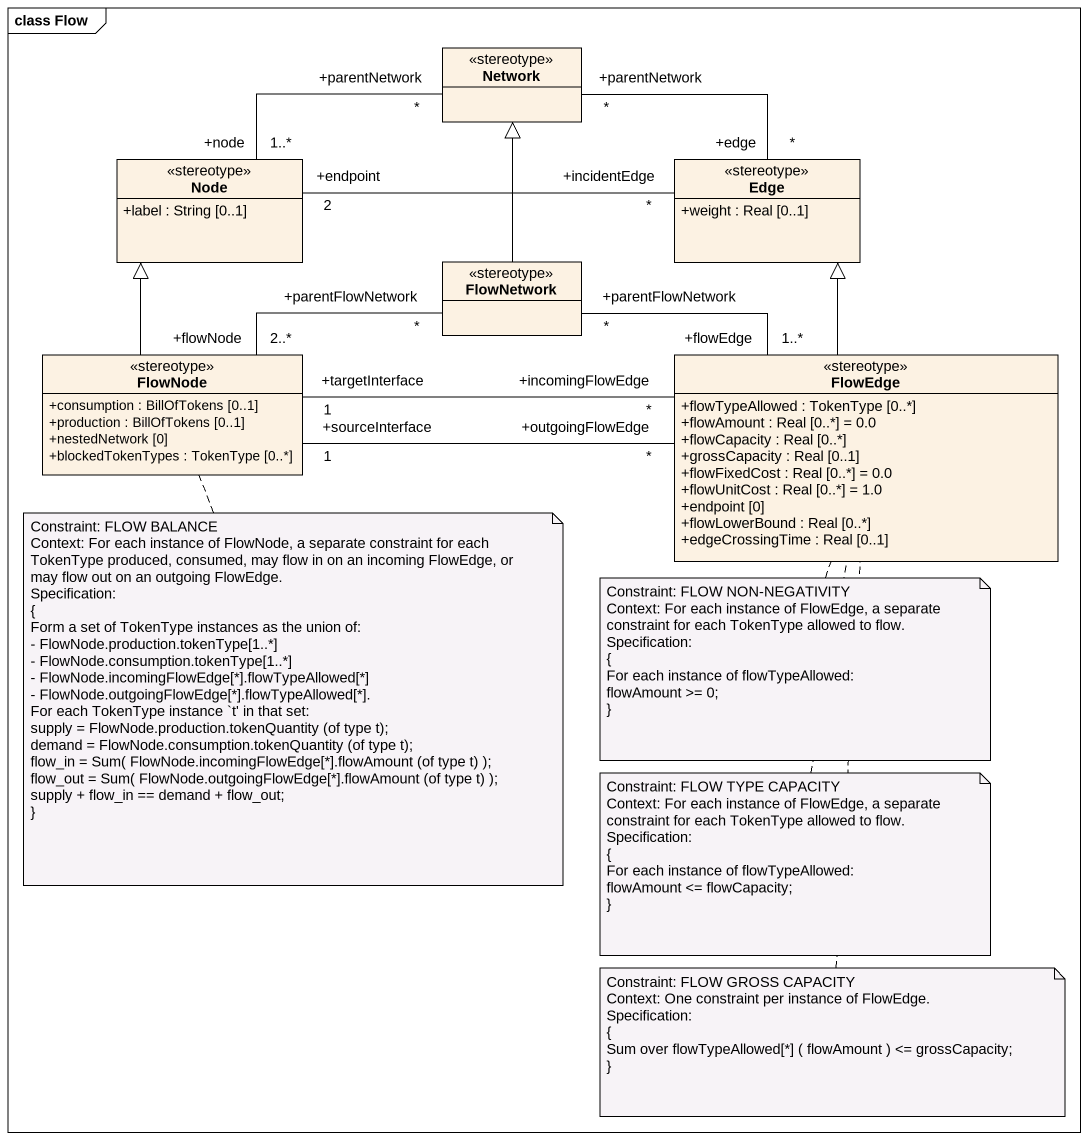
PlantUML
@startuml
mainframe class Flow
hide circle
hide empty members
skinparam classAttributeIconSize 0
class "Network" as Network_ <<stereotype>>
class "Node" as Node_ <<stereotype>> {
  +label : String [0..1]
}
class Edge <<stereotype>> {
  +weight : Real [0..1]
}
class FlowNetwork <<stereotype>>
class FlowNode <<stereotype>> {
  +consumption : BillOfTokens [0..1]
  +production : BillOfTokens [0..1]
  +nestedNetwork [0]
  +blockedTokenTypes : TokenType [0..*]
}
class FlowEdge <<stereotype>> {
  +flowTypeAllowed : TokenType [0..*]
  +flowAmount : Real [0..*] = 0.0
  +flowCapacity : Real [0..*]
  +grossCapacity : Real [0..1]
  +flowFixedCost : Real [0..*] = 0.0
  +flowUnitCost : Real [0..*] = 1.0
  +endpoint [0]
  +flowLowerBound : Real [0..*]
  +edgeCrossingTime : Real [0..1]
}
Network_ "+parentNetwork\n*" -left- "+node\n1..*" Node_
Network_ "+parentNetwork\n*" -right- "+edge\n*" Edge
Node_ "+endpoint\n2" -right- "+incidentEdge\n*" Edge
FlowNetwork -up-|> Network_
FlowNetwork "+parentFlowNetwork\n*" -left- "+flowNode\n2..*" FlowNode
FlowNetwork "+parentFlowNetwork\n*" -right- "+flowEdge\n1..*" FlowEdge
FlowNode -up-|> Node_
FlowNode "+targetInterface\n1" -right- "+incomingFlowEdge\n*" FlowEdge
FlowNode "+sourceInterface\n1" -right- "+outgoingFlowEdge\n*" FlowEdge
FlowEdge -up-|> Edge
note bottom of FlowNode
  Constraint: FLOW BALANCE
  Context: For each instance of FlowNode, a separate constraint for each TokenType produced, consumed, may flow in on an incoming FlowEdge, or may flow out on an outgoing FlowEdge.
  Specification:
  {
  Form a set of TokenType instances as the union of:
  - FlowNode.production.tokenType[1..*]
  - FlowNode.consumption.tokenType[1..*]
  - FlowNode.incomingFlowEdge[*].flowTypeAllowed[*]
  - FlowNode.outgoingFlowEdge[*].flowTypeAllowed[*].
  For each TokenType instance `t' in that set:
  supply = FlowNode.production.tokenQuantity (of type t);
  demand = FlowNode.consumption.tokenQuantity (of type t);
  flow_in = Sum( FlowNode.incomingFlowEdge[*].flowAmount (of type t) );
  flow_out = Sum( FlowNode.outgoingFlowEdge[*].flowAmount (of type t) );
  supply + flow_in == demand + flow_out;
  ~}
end note
note bottom of FlowEdge
  Constraint: FLOW NON-NEGATIVITY
  Context: For each instance of FlowEdge, a separate constraint for each TokenType allowed to flow.
  Specification:
  {
  For each instance of flowTypeAllowed:
  flowAmount >= 0;
  ~}
end note
note bottom of FlowEdge
  Constraint: FLOW TYPE CAPACITY
  Context: For each instance of FlowEdge, a separate constraint for each TokenType allowed to flow.
  Specification:
  {
  For each instance of flowTypeAllowed:
  flowAmount <= flowCapacity;
  ~}
end note
note bottom of FlowEdge
  Constraint: FLOW GROSS CAPACITY
  Context: One constraint per instance of FlowEdge.
  Specification:
  {
  Sum over flowTypeAllowed[*] ( flowAmount ) <= grossCapacity;
  ~}
end note
@enduml
